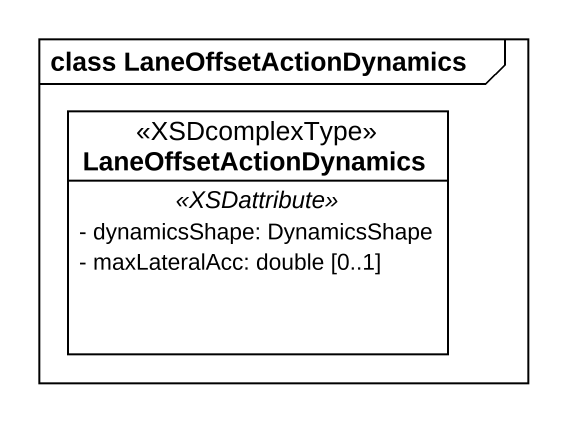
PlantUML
@startuml
mainframe class LaneOffsetActionDynamics
hide circle
hide empty members
skinparam classAttributeIconSize 0
class LaneOffsetActionDynamics <<XSDcomplexType>> {
  .. <<XSDattribute>> ..
  - dynamicsShape: DynamicsShape
  - maxLateralAcc: double [0..1]
}
@enduml
